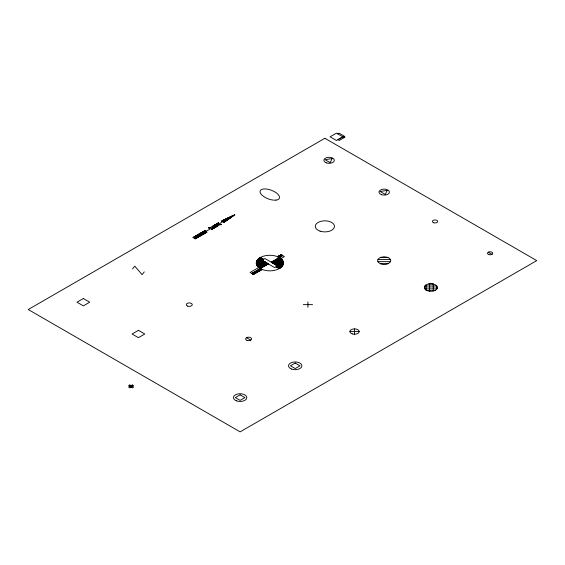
<?xml version="1.0" encoding="UTF-8"?>
<svg xmlns="http://www.w3.org/2000/svg" width="565" height="565" viewBox="0 0 565 565"><rect width="100%" height="100%" fill="white"/><g stroke="black" fill="none" stroke-linecap="round" stroke-linejoin="round"><path stroke-width="0.85" d="M213.245 225.852L211.501 229.545L220.809 224.171L221.169 224.453L220.004 224.658M218.478 222.829L216.734 226.523L211.649 229.298L216.734 226.353L211.79 229.044L216.882 226.106L211.939 228.79L217.024 225.852L211.939 228.62L217.172 225.597L212.08 228.373L217.172 225.435L212.228 228.119L217.32 225.181L212.376 227.864L217.461 224.927L212.376 227.702L217.899 224.008L212.807 226.946L218.048 223.754L212.807 226.777L218.048 223.585L212.956 226.523L218.189 223.33L213.097 226.275L218.337 223.083L213.097 226.106L218.478 222.829L209.177 228.204M132.556 268.891L134.774 266.143L142.076 274.639L144.294 271.899M234.772 214.771L223.719 222.497L223.133 221.487L221.678 220.986L225.025 219.389L222.116 221.233L226.48 218.719L222.264 221.318L228.076 217.963L222.554 221.318L229.828 217.122L222.702 221.402L231.714 216.197L222.991 221.402L233.458 215.357L223.133 221.487L221.388 221.148L234.772 214.771L194.628 237.943L192.884 237.611L204.523 230.887L206.267 231.226L206.847 232.236L195.215 238.953L194.628 237.943L205.971 231.226L194.487 237.858L205.83 231.142L194.198 237.858L205.54 231.142L193.611 237.688L204.954 230.972L193.322 237.688L204.664 230.972L193.173 237.611L204.523 230.887M337.785 133.898L339.057 133.163L344.82 136.49L343.548 137.224L336.443 133.135L330.087 136.808L336.443 140.48L342.8 136.808M258.735 258.608L260.409 257.64M258.403 258.897L260.493 257.689M258.141 259.151L260.578 257.739M257.739 259.575L260.748 257.838M257.584 259.766L260.832 257.887M257.315 260.112L261.002 257.986M257.209 260.274L261.087 258.036M257.103 260.43L261.171 258.085M256.934 260.726L261.341 258.184M256.863 260.868L261.426 258.226M256.729 261.136L261.595 258.325M256.68 261.263L261.68 258.375M256.623 261.39L261.764 258.424M256.538 261.637L261.934 258.523M256.503 261.757L262.019 258.572M256.468 261.87L262.103 258.622M256.418 262.103L262.273 258.721M256.39 262.209L262.358 258.77M256.355 262.428L262.527 258.869M256.341 262.534L262.612 258.911M256.333 262.64L262.697 258.961M256.319 262.845L262.866 259.06M256.312 262.944L262.951 259.109M256.312 263.142L263.12 259.208M256.312 263.234L263.205 259.257M256.319 263.332L263.29 259.307M256.333 263.516L264.921 258.537L277.634 265.875M256.348 263.608L262.061 260.31M256.369 263.791L262.231 260.409M256.39 263.876L262.315 260.458M256.404 263.968L262.4 260.507M256.439 264.137L262.57 260.599M256.461 264.222L262.654 260.649M256.489 264.307L262.739 260.698M256.538 264.477L262.909 260.797M256.567 264.561L262.993 260.846M256.623 264.724L263.163 260.945M256.651 264.801L263.248 260.995M256.687 264.879L263.332 261.044M256.757 265.034L263.502 261.143M256.793 265.112L263.587 261.192M256.863 265.268L263.756 261.284M256.906 265.345L263.841 261.334M256.941 265.416L263.926 261.383M256.983 265.494L264.095 261.482L257.068 265.635M257.117 265.705L264.349 261.63M257.209 265.854L264.434 261.68M257.259 265.924L264.519 261.729M257.301 265.995L264.688 261.828M264.773 261.877L257.407 266.129L264.858 261.927M257.506 266.263L265.027 262.019M257.612 266.398L265.112 262.068M257.668 266.468L265.282 262.167M257.781 266.595L265.366 262.216M265.451 262.266L257.838 266.659L265.621 262.365M265.705 262.414L258.021 266.849L265.875 262.513M258.205 267.04L265.96 262.563M266.044 262.612L258.269 267.097L266.468 262.852M258.664 267.457L266.553 262.902M266.638 262.951L250.09 272.478L253.48 274.435L262.111 269.456M277.486 256.665L281.045 254.631M258.805 267.57L266.807 263.05M277.606 256.715L281.215 254.73M258.947 267.683L266.892 263.099M277.803 256.8L281.299 254.78M259.017 267.739L266.977 263.149M277.902 256.842L281.384 254.829M259.095 267.796L267.146 263.248M277.994 256.884L281.554 254.928M267.231 263.297L259.243 267.909L267.4 263.389M278.185 256.969L281.638 254.977M278.284 257.011L281.808 255.076M259.469 268.071L267.485 263.438M278.467 257.103L281.893 255.126M259.547 268.121L267.57 263.488M278.559 257.146L281.977 255.168M259.625 268.17L267.739 263.587M278.651 257.188L282.147 255.267M259.787 268.276L267.824 263.636M278.828 257.28L282.232 255.316M259.865 268.326L267.994 263.735M278.919 257.329L282.401 255.415M260.034 268.432L268.078 263.784M279.096 257.421L282.486 255.465M260.112 268.481L268.163 263.834M279.181 257.471L282.571 255.514M251.785 273.46L268.311 263.919M271.278 262.202L282.719 255.599M251.891 273.517L260.366 268.629M271.384 262.266L279.435 257.619M251.976 273.566L260.543 268.721M271.468 262.315L279.604 257.718M252.145 273.665L260.627 268.771M271.638 262.414L279.682 257.767M252.23 273.714L260.719 268.82M271.723 262.464L279.767 257.817M252.315 273.764L260.896 268.912M271.807 262.513L279.922 257.923M252.484 273.863L260.988 268.954M271.977 262.612L280 257.972M252.569 273.912L261.079 268.997M272.062 262.654L280.085 258.028M252.654 273.961L261.263 269.088M272.146 262.704L280.233 258.134M252.823 274.06L261.355 269.131M272.316 262.803L280.311 258.191M252.908 274.11L261.546 269.215M272.401 262.852L280.459 258.297M253.078 274.202L261.644 269.258M280.537 258.353L272.57 262.951L280.607 258.41M253.162 274.251L261.736 269.3M253.247 274.3L261.934 269.385M272.74 263.05L280.748 258.523M253.417 274.399L262.033 269.427M272.909 263.149L280.819 258.579M272.994 263.198L284.414 256.581L281.024 254.624M273.163 263.297L281.024 258.756M273.248 263.339L281.095 258.812M273.333 263.389L281.229 258.932M273.502 263.488L281.292 258.996M273.587 263.537L281.419 259.116M273.757 263.636L281.483 259.18M273.841 263.686L281.54 259.236M273.926 263.735L281.66 259.363M274.096 263.834L281.723 259.427M274.18 263.883L281.78 259.49M274.265 263.933L281.893 259.625M274.435 264.024L281.949 259.688M274.519 264.074L282.055 259.822M274.689 264.173L282.112 259.893M274.774 264.222L282.161 259.957M274.858 264.272L282.26 260.098M275.028 264.371L282.309 260.168M275.113 264.42L282.408 260.303L275.282 264.519M275.367 264.568L282.5 260.451M275.452 264.618L282.585 260.592M275.621 264.71L282.627 260.67M275.706 264.759L282.67 260.74M275.875 264.858L282.747 260.896M275.96 264.907L282.783 260.966M276.045 264.957L282.818 261.044M276.214 265.056L282.888 261.2M276.299 265.105L282.924 261.277M276.384 265.155L282.952 261.362M276.553 265.253L283.016 261.524M276.638 265.303L283.044 261.602M276.808 265.395L283.093 261.772M276.892 265.444L283.114 261.856M276.977 265.494L283.136 261.941M277.147 265.592L283.178 262.111M277.231 265.642L283.199 262.195M277.401 265.741L283.227 262.379M277.486 265.79L283.242 262.464M283.249 262.555L274.668 267.584L261.955 260.246M276.257 266.793L283.27 262.746M276.341 266.842L283.277 262.838M276.511 266.941L283.277 263.029M276.596 266.991L283.277 263.128M276.68 267.04L283.277 263.226M276.85 267.132L283.263 263.431M276.935 267.181L283.256 263.537M277.02 267.231L283.242 263.643A13.482 7.783 0 0 0 263.904 256.058A13.482 7.783 0 0 0 262.238 269.505A13.482 7.783 0 0 0 283.249 263.615M277.189 267.33L283.206 263.855M277.274 267.379L283.185 263.968M277.443 267.478L283.136 264.187M277.528 267.528L283.107 264.307M277.613 267.577L283.072 264.427M277.782 267.676L282.987 264.667M277.867 267.718L282.945 264.794M278.037 267.817L282.832 265.049M278.121 267.866L282.768 265.19M278.206 267.916L282.698 265.324M278.376 268.015L282.535 265.614M278.46 268.064L282.436 265.769M278.63 268.163L282.218 266.094M278.714 268.213L282.083 266.263M278.799 268.262L281.935 266.447M278.969 268.361L281.568 266.857M279.054 268.403L281.335 267.09M279.138 268.453L281.038 267.358M279.95 268.184L279.308 268.552L276.151 266.729M194.628 237.943L206.267 231.396L194.777 238.197L206.557 231.728L194.918 238.444L206.698 231.982L195.066 238.698L206.847 232.236M223.133 221.487L233.168 215.858L223.281 221.572L231.714 216.868L223.281 221.741L230.407 217.793L223.429 221.819L229.1 218.719L223.429 221.989L227.646 219.721L223.571 222.073L226.332 220.647L223.86 222.412M380.45 257.499L387.95 257.499M377.893 259.575L390.507 259.575M377.9 261.652L390.5 261.652M380.492 263.728L387.908 263.728M428.666 283.941L432.959 283.941M424.795 286.017L436.83 286.017L436.83 289.019M424.329 288.094L437.296 288.094M426.13 290.17L435.495 290.17M303.292 304.641L312.558 304.641M349.905 331.556L359.171 331.556M208.881 228.034L209.318 228.119C207.68 227.307 211.204 227.695 209.467 227.533L209.898 227.787L209.177 227.533L209.756 227.864L209.029 227.617L209.608 227.949L208.881 227.702L209.191 228.189M488.28 252.195L491.995 254.335M260.26 257.555L263.438 259.392M246.481 337.672L250.719 340.116M131.144 385.662L132.394 386.382M129.795 386.446L131.045 387.166M220.809 224.171L221.099 224.679L220.52 224.34L220.95 224.764L220.082 224.764M433.235 284.004L433.235 291.039M429.64 283.792L429.64 291.243M426.045 284.922L426.045 290.113M354.538 328.879L354.538 334.233M307.925 301.964L307.925 307.318M332.072 158.596L330.193 162.635L325.073 159.676L332.072 158.596M387.159 190.398L385.281 194.438L380.16 191.479L387.159 190.398M324.875 138.284L28.25 309.535L240.125 431.865L536.75 260.606L324.875 138.284M343.548 136.49L337.983 139.703L339.254 140.438L344.82 137.224L343.548 136.49M83.338 298.525L76.981 302.197L83.338 305.87L89.694 302.197L83.338 298.525M138.425 330.334L132.069 334L138.425 337.672L144.781 334L138.425 330.334M129.795 384.977L128.601 385.662L132.394 387.851L133.587 387.166L129.795 384.977M132.337 384.977L128.601 387.131L129.851 387.851L133.587 385.697L132.337 384.977M240.125 394.843L235.33 397.612L240.125 400.38L244.92 397.612L240.125 394.843M295.213 363.041L290.417 365.809L295.213 368.578L300.008 365.809L295.213 363.041M236.361 400.818A6.709 3.877 0 0 0 246.82 397.887A6.709 3.877 0 0 0 237.194 394.123A6.709 3.877 0 0 0 236.361 400.818M291.448 369.016A6.709 3.877 0 0 0 301.908 366.085A6.709 3.877 0 0 0 292.282 362.32A6.709 3.877 0 0 0 291.448 369.016M246.962 340.342A2.995 1.73 0 0 0 251.595 338.993A2.995 1.73 0 0 0 247.244 337.354A2.995 1.73 0 0 0 246.962 340.342M187.594 306.075A2.995 1.73 0 0 0 192.262 304.768A2.995 1.73 0 0 0 187.968 303.087A2.995 1.73 0 0 0 187.594 306.075M352.221 333.873A4.626 2.67 0 0 0 359.163 331.556A4.626 2.67 0 0 0 352.221 329.24A4.626 2.67 0 0 0 352.221 333.873M427.14 290.65A6.554 3.786 0 0 0 437.352 287.79A6.554 3.786 0 0 0 427.945 284.117A6.554 3.786 0 0 0 427.14 290.65M380.527 263.742A6.554 3.786 0 0 0 390.74 260.875A6.554 3.786 0 0 0 381.333 257.202A6.554 3.786 0 0 0 380.527 263.742M320.08 231.149A9.591 5.537 0 0 0 334.466 226.353A9.591 5.537 0 0 0 320.08 221.565A9.591 5.537 0 0 0 320.08 231.149M276.059 200.095A3.99 2.302 0 0 0 279.393 198.174A8.722 5.036 0 0 0 279.181 196.062A15.545 8.976 0 0 0 274.583 191.782A21.173 12.225 0 0 0 270.776 190.045A13.864 8.009 0 0 0 267.174 189.134A8.722 5.036 0 0 0 263.516 189.007A3.99 2.302 0 0 0 260.183 190.928A8.722 5.036 0 0 0 260.394 193.046A13.864 8.009 0 0 0 261.976 195.123A21.173 12.225 0 0 0 268.799 199.064A13.864 8.009 0 0 0 272.401 199.975A8.722 5.036 0 0 0 276.059 200.095M488.704 254.532A2.62 1.511 0 0 0 492.758 253.353A2.62 1.511 0 0 0 488.951 251.919A2.62 1.511 0 0 0 488.704 254.532M433.736 222.772A2.62 1.511 0 0 0 437.67 221.466A2.62 1.511 0 0 0 433.736 220.152A2.62 1.511 0 0 0 433.736 222.772M381.587 194.72A5.226 3.016 0 0 0 389.426 192.107A5.226 3.016 0 0 0 381.587 189.494A5.226 3.016 0 0 0 381.587 194.72M326.499 162.911A5.226 3.016 0 0 0 334.339 160.298A5.226 3.016 0 0 0 326.499 157.684A5.226 3.016 0 0 0 326.499 162.911"/></g></svg>
